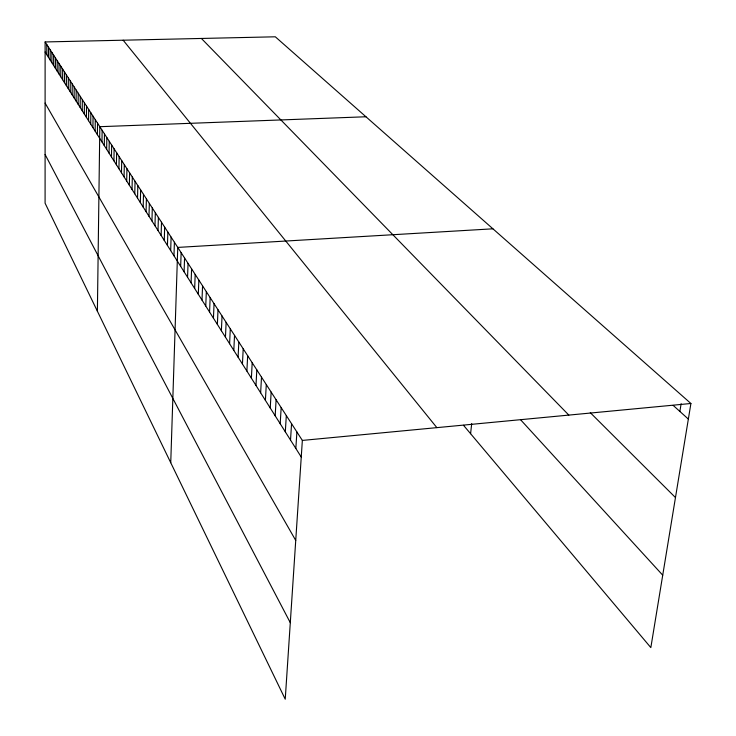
<?xml version="1.0" encoding="UTF-8"?>
<svg xmlns="http://www.w3.org/2000/svg" width="736" height="736" viewBox="0 0 736 736"><rect width="100%" height="100%" fill="white"/><g stroke="black" fill="none" stroke-linecap="round" stroke-linejoin="round"><path stroke-width="1.1" d="M45.117 41.952L45.089 203.191L285.237 699.2L302.349 440.422L45.117 41.952L275.319 36.8L690.911 403.494L650.836 647.597L463.496 425.279M46.782 54.639L46.782 44.546M48.466 57.307L48.475 47.159M50.168 60.002L50.186 49.809M51.888 62.726L51.906 52.477M53.627 65.476L53.654 55.182M55.393 68.255L55.421 57.914M57.169 71.07L57.206 60.683M58.972 73.913L59.009 63.471M60.784 76.792L60.83 66.295M62.624 79.7L62.67 69.156M64.492 82.644L64.538 72.045M66.369 85.615L66.424 74.971M68.273 88.624L68.338 77.924M70.196 91.669L70.26 80.914M72.146 94.751L72.211 83.941M74.115 97.86L74.189 86.995M76.112 101.016L76.185 90.096M78.126 104.199L78.209 93.224M80.16 107.428L80.252 96.388M82.23 110.694L82.322 99.599M84.318 113.997L84.419 102.847M86.425 117.337L86.544 106.131M88.568 120.722L88.688 109.452M90.73 124.145L90.859 112.82M92.929 127.613L93.058 116.224M95.146 131.118L95.284 119.674M97.391 134.67L97.538 123.16M97.391 311.227L99.82 126.693L365.958 116.766M101.973 141.91L102.129 130.272M104.3 145.599L104.466 133.897M106.665 149.334L106.84 137.568M109.057 153.116L109.241 141.284M111.476 156.943L111.67 145.056M113.933 160.825L114.126 148.865M116.417 164.754L116.628 152.729M118.938 168.737L119.149 156.648M121.486 172.776L121.716 160.614M124.071 176.861L124.31 164.634M126.693 181.01L126.942 168.71M129.352 185.205L129.6 172.84M132.048 189.465L132.305 177.026M134.771 193.78L135.047 181.268M137.54 198.15L137.825 185.564M140.346 202.593L140.64 189.925M143.189 207.083L143.492 194.35M146.068 211.646L146.39 198.83M148.994 216.274L149.325 203.384M151.966 220.966L152.297 207.994M154.974 225.722L155.324 212.676M158.019 230.543L158.387 217.424M161.12 235.446L161.497 222.235M164.266 240.414L164.652 227.13M167.449 245.456L167.854 232.088M170.688 250.571L171.102 237.121M173.972 255.769L174.404 242.236M170.743 462.714L177.753 247.416L492.936 228.813M180.679 266.358L181.13 252.66M184.092 271.768L184.57 257.977M187.56 277.26L188.057 263.378M191.093 282.836L191.59 268.861M194.672 288.494L195.187 274.436M198.306 294.244L198.849 280.094M202.004 300.086L202.556 285.844M205.758 306.02L206.328 291.686M209.567 312.055L210.156 297.62M213.449 318.182L214.056 303.655M217.387 324.41L218.012 309.792M221.389 330.74L222.042 316.02M225.464 337.18L226.127 322.359M229.604 343.73L230.294 328.808M233.809 350.382L234.526 335.368M238.096 357.153L238.823 342.028M242.448 364.044L243.202 348.818M246.882 371.045L247.664 355.718M251.39 378.175L252.19 362.738M255.981 385.434L256.809 369.886M260.645 392.822L261.501 377.163M265.402 400.338L266.285 384.569M270.241 407.992L271.152 392.113M275.172 415.794L276.11 399.795M280.195 423.734L281.17 407.615M285.31 431.82L286.313 415.592M290.527 440.064L291.557 423.715M295.835 448.463L296.902 431.986M470.598 433.697L471.693 423.605M679.88 411.442L681.131 403.705M302.349 440.422L690.911 403.494M673.219 405.444L688.353 419.078M590.29 412.666L675.473 497.554M201.388 38.456L568.827 415.095M520.619 419.768L662.722 575.184M123.151 40.204L436.871 427.644M45.108 52.008L301.245 457.019M45.108 103.104L295.734 540.426M45.098 154.496L290.297 622.693"/></g></svg>
